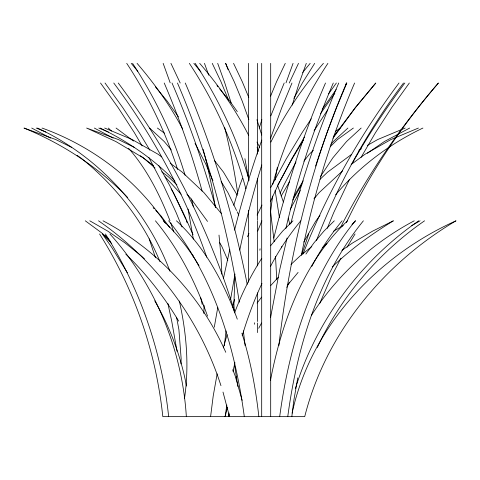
<?xml version="1.0" encoding="UTF-8"?>
<svg xmlns="http://www.w3.org/2000/svg" width="480" height="480" viewBox="0 0 480 480"><rect width="100%" height="100%" fill="white"/><g stroke="black" fill="none" stroke-linecap="round" stroke-linejoin="round"><path stroke-width="0.72" d="M203.874 313.506L204.048 305.31M180.978 363.93L181.152 358.704L178.914 329.658L176.55 317.184M234.888 276.492L233.934 303.324L234.24 311.526M224.322 345.648L226.074 330.846M278.868 345.648C289.194 255.582 310.626 166.41 346.53 83.016M291.822 416.646L293.82 400.488L297.75 377.892M210.588 416.646L213.192 396.102L217.152 373.788M259.878 250.26L260.064 248.784M229.05 412.986L228.582 416.646L229.122 414.522M270.582 211.266L272.67 196.05M184.524 398.172C189.33 365.862 186.492 332.796 179.334 301.044M225.132 416.646L226.824 405.036M279.684 416.646C289.038 346.914 310.242 276.126 355.326 220.812M287.754 416.646C297.114 346.914 318.318 276.126 363.396 220.812M230.592 299.34L234.99 274.05M275.172 179.958L277.314 167.418M270.474 380.286C281.712 321.99 303.498 262.446 347.532 220.812M214.29 327.174L217.77 307.476M270.516 317.688L279.828 269.202L287.07 238.014M223.386 278.562L229.782 249.588M239.772 250.044C245.694 221.346 253.086 192.948 261.78 164.97M281.532 247.86L281.832 246.402M301.344 255.15C313.284 196.188 330.81 138.294 354.6 83.016M232.998 371.31L234.948 362.634M285.9 228.408C297.384 178.68 313.128 129.912 333.288 83.016M225.096 416.646L227.478 407.214M232.566 307.158L234.558 299.304M292.104 413.106C310.896 326.964 376.668 256.35 456 220.812C383.328 263.82 325.53 334.092 304.716 416.646L162.816 416.646C156.048 351.99 134.316 288.96 99.588 233.982M234.54 230.166C242.19 199.716 251.274 169.626 261.816 140.052M273.834 238.014C286.878 185.082 303.882 133.086 325.5 83.016M290.742 223.74C303.12 175.704 319.122 128.586 338.736 83.016M223.308 347.928L227.1 334.59M292.224 105.108L299.25 82.83L306.294 63.354M272.658 184.524C284.496 141.534 303.384 100.572 327.906 63.354M233.79 205.338L239.556 186.072L242.418 178.404M259.236 128.082L261.882 119.694M242.202 335.76C247.578 317.922 254.004 300.366 261.954 283.506M315.606 166.086L317.826 159.06M301.614 254.934L308.724 233.982M295.392 388.506C316.302 320.94 360.516 260.964 418.728 220.812M270.546 138.276L281.88 107.43L291.978 83.016M318.072 158.358L326.646 133.716M286.014 82.83L293.058 63.354M270.798 115.878L284.19 83.016M326.892 133.014L336.558 107.652L346.812 83.016M234.582 312.924C241.692 293.826 250.698 275.412 261.78 258.3M236.184 377.82L236.724 376.428M303.006 253.998C327.09 193.014 359.766 135.522 398.994 83.016M257.712 231.042L261.888 220.83M316.44 240.57C338.058 184.38 367.392 131.208 403.494 83.016M327.288 228.318L333.69 212.664L349.446 179.478M319.668 303.558L331.482 276.51L340.938 258.156M270.6 96.096L276.582 81.642L285.264 63.354M289.248 83.016L298.5 63.354M247.422 236.796L248.94 233.406M257.112 215.076L261.978 205.05M286.776 287.37L289.374 282.204M317.298 347.496C340.974 296.742 378.552 252.684 424.566 220.812M270.492 201.33L277.926 185.334L291.87 158.646L304.44 137.094M280.05 193.332L283.764 185.334L296.004 161.904M346.356 222.63C370.35 172.104 401.964 125.382 438.408 83.016C400.494 127.038 367.116 175.134 340.764 226.956M281.19 195.99L289.644 181.458M293.154 198.63L296.016 192.69L303.264 180.834M270.558 187.752L286.17 159.06L301.872 133.014L311.262 118.788M270.876 142.068C284.958 113.724 302.622 87.222 323.406 63.354M270.51 266.358C278.97 250.17 289.206 234.936 300.774 220.812M311.826 266.358C320.28 250.17 330.516 234.936 342.09 220.812M290.184 209.406L300.306 190.542M258.714 328.254L261.558 323.004M277.74 185.1L279.882 181.194M280.596 179.892L292.008 159.06L303.498 140.004M352.134 163.62C367.866 135.606 385.692 108.81 404.832 83.016M293.856 98.418L302.472 82.83L314.67 63.354M303.774 242.058L315.576 221.406L319.956 215.412M292.746 200.046L302.106 183.888M361.068 157.38L375.486 132.66L391.836 107.43L409.332 83.016M347.034 247.212L355.044 233.982M322.182 109.278L336.18 89.568M314.064 130.812L327.618 109.89M320.37 113.838L334.848 93.234M320.298 176.76L332.85 157.848L346.524 141.546L361.146 128.052M332.952 138.228L355.584 107.43L375.786 83.016L355.278 107.652L333.414 136.65M257.088 303.048L261.618 297.12M311.37 315.45C336.666 275.658 372.588 242.862 414.234 220.812M345.432 84.804L346.71 83.016M328.578 93.834L336.372 83.016M270.558 245.79L282.6 231.144L292.986 220.812M305.898 254.058L313.998 242.838L323.91 231.144L334.296 220.812M303.876 161.19L309.252 154.296L313.386 150.228M287.196 285.564L298.098 272.4M302.652 72.498L310.17 63.354M313.938 198.888L319.098 192.69L342.708 170.76M330.93 144.354L333.288 141.546L347.91 128.052M335.646 194.76C359.454 166.476 389.598 143.952 422.91 128.052M270.858 285.402L278.424 277.176M351.972 224.43L355.608 220.812M330.24 146.67L337.476 139.548L353.352 128.052M322.554 247.554L326.97 243.606M320.034 179.304L327.666 172.098L351.72 154.296M332.238 266.928C350.712 249.21 371.568 234.144 393.378 220.812L372.606 231.144L352.782 242.838L341.892 250.38M290.964 264.462L300.21 255.828L311.814 246.552M351.126 164.532L364.956 154.296L390.918 139.548L418.416 128.052M335.412 131.454L340.116 128.052M367.35 153.252L384.354 141.546L409.674 128.052M333.624 231.144L343.26 225.606M411.72 225.606L420.072 220.812M358.86 150.24L361.452 148.764M367.296 145.446L377.682 139.548L405.18 128.052M104.676 128.052L132.174 139.548L158.136 154.296L161.748 156.966M98.838 128.052L108.462 132.072M42.054 128.052C91.716 145.926 136.05 179.178 165.42 223.182M36.216 128.052L45.84 132.072M134.364 147.414L118.374 139.548L86.622 128.052L115.866 141.546L143.208 157.848L153.372 165.504M71.742 147.414L55.752 139.548L24 128.052C62.802 143.976 98.526 167.298 127.698 197.526M100.182 128.052C127.788 141.462 153.654 158.898 174.93 181.122M94.344 128.052L113.172 138.084M37.56 128.052C98.112 156.234 146.46 208.68 169.92 271.188M31.722 128.052L50.55 138.084M103.02 220.812C157.128 249.288 201.12 296.334 225.768 352.296M89.784 220.812L107.778 231.144L124.944 242.838L140.61 255.366M140.31 155.76L143.346 157.848L155.052 168.03M77.082 155.34L80.118 157.434M157.398 128.052L164.454 133.158M116.088 128.052L133.512 141.072M98.526 220.812C155.91 260.4 199.722 319.242 220.956 385.656M85.29 220.812L101.376 232.656L108.75 238.842M170.166 163.2L182.19 172.098L203.994 192.69L221.358 213.534M161.736 171.804L168.312 176.76L176.898 184.86M80.724 157.848C115.092 185.232 143.352 220.782 159.948 261.618M149.61 128.052L164.232 141.546L171.3 149.982M108.294 128.052L111.546 131.052M141.186 255.828L144.45 258.876M125.826 254.202C146.448 273.888 164.064 296.64 178.656 321.108M176.454 220.812C205.158 247.404 224.034 282.768 237.288 319.17M163.218 220.812C177.282 233.916 189.264 249.168 199.014 265.722M111.756 243.54L102.366 233.982L112.056 247.842L127.368 272.73M153.15 207.732L154.182 208.806M155.736 210.414L160.902 215.784L169.716 227.538M186.948 194.214L190.452 198.03L207.516 221.406M165.09 176.76L181.11 194.214M109.926 233.982C155.016 283.992 182.202 349.482 186.348 416.646M105.498 235.644L110.214 241.188M128.574 148.29C147.102 169.332 159.75 194.802 169.974 220.716M216.978 85.608L217.92 86.742M219.792 89.01L229.644 100.914L237.294 111.594M155.298 86.742L167.022 100.914L178.5 116.934M199.686 63.354C218.724 85.422 235.554 109.476 248.73 135.51M193.848 63.354L200.898 71.922M137.064 63.354C154.422 83.586 170.166 105.342 182.616 128.952M131.226 63.354L137.808 71.352M168.666 220.812C213.744 276.126 234.948 346.914 244.308 416.646M155.43 220.812C178.662 248.934 195.468 281.892 207.558 316.182M214.5 160.614L223.458 172.098L237.318 195.33M205.53 159.468L206.43 160.614M118.26 83.016C169.89 151.956 209.766 229.77 234.75 312.228M105.024 83.016L122.784 107.652L139.524 133.014L149.862 150.168M113.76 83.016C153.288 135.948 185.094 194.754 206.736 257.208M100.524 83.016L118.02 107.43L134.37 132.66L142.134 145.968M195.186 63.354C218.7 99.138 237.216 138.312 248.958 179.526M189.348 63.354C214.764 101.796 233.874 144.312 245.862 188.808M132.57 63.354C155.25 97.902 173.328 135.582 185.07 175.242M126.732 63.354C147.876 95.388 164.694 130.218 176.7 166.68L177.54 169.536M221.112 181.458L227.976 192.69L236.544 210.51M171.138 188.946L173.43 192.69L185.856 219.294M105.426 233.982C140.154 288.96 161.886 351.99 168.654 416.646M154.74 300.828C169.926 327.228 180.846 356.136 186.528 386.07M148.788 157.38L163.476 185.334L176.166 212.664L182.01 226.956M219.69 242.706L221.904 246.576L227.814 260.25M158.79 165.57L169.848 185.754L183.378 213.036L193.062 234.762M256.986 142.068L259.716 147.33M195.048 143.382L205.638 163.764L212.916 180.666M237.18 211.83L238.77 215.124M233.562 63.354L242.244 81.642L248.796 97.47M225.486 63.354L234.174 81.642L242.148 100.914L248.874 119.694M212.25 63.354L220.938 81.642L228.624 100.224M170.94 63.354L180.192 83.016M185.25 83.016C213.114 147.618 233.412 215.37 247.224 284.316M172.014 83.016C189.402 123.372 203.916 164.946 215.61 207.294M177.462 83.016C207.078 151.602 226.632 224.232 238.632 297.876L239.28 302.268M164.226 83.016C179.298 118.122 191.976 154.254 202.11 191.088M232.788 369.666L235.2 375.972L242.16 400.356M186.378 220.698L187.17 222.804M225.774 63.354L228.036 69.612M217.698 63.354L224.742 82.83L231.162 102.966M204.462 63.354L208.74 75.18M163.152 63.354L170.19 82.83M256.944 119.694L261.744 135.072M192.51 254.436L193.254 256.518M149.178 238.836L155.502 257.772M277.866 186.072L283.368 201.984M170.73 222.804L173.73 231.894M241.884 333.186C250.464 360.312 255.726 388.398 258.852 416.646M223.002 392.07L229.536 416.646M288.18 218.058L289.86 224.4M257.13 147.132L258.258 151.47M203.148 149.298L206.904 163.764L211.71 186.072L215.4 207.432M224.574 127.236C230.118 149.202 234.564 171.45 237.786 193.878M191.496 198.948L193.386 206.922M188.07 209.094L193.356 239.172M167.874 303.426L171.792 321.54L177.018 351.228M200.616 297.36L202.242 304.566M244.908 158.712L248.94 180.696M254.376 322.8L254.634 324.258M275.094 190.494L279.432 217.62M234.486 364.752L237.93 386.598M270.492 211.08L274.17 241.716M243.366 330.846L245.118 345.648M219.006 235.092L220.92 255.702L221.928 274.266M275.508 256.446L276.756 279.462M270.69 63.354L270.69 416.646M261.69 63.354L261.69 416.646M257.454 63.354L257.454 154.194M257.454 178.662L257.454 220.008M257.454 220.812L257.454 265.938M257.454 292.86L257.454 321.522M257.454 323.004L257.454 332.598M248.454 63.354L248.454 180.888M248.454 210.444L248.454 282.186"/></g></svg>
